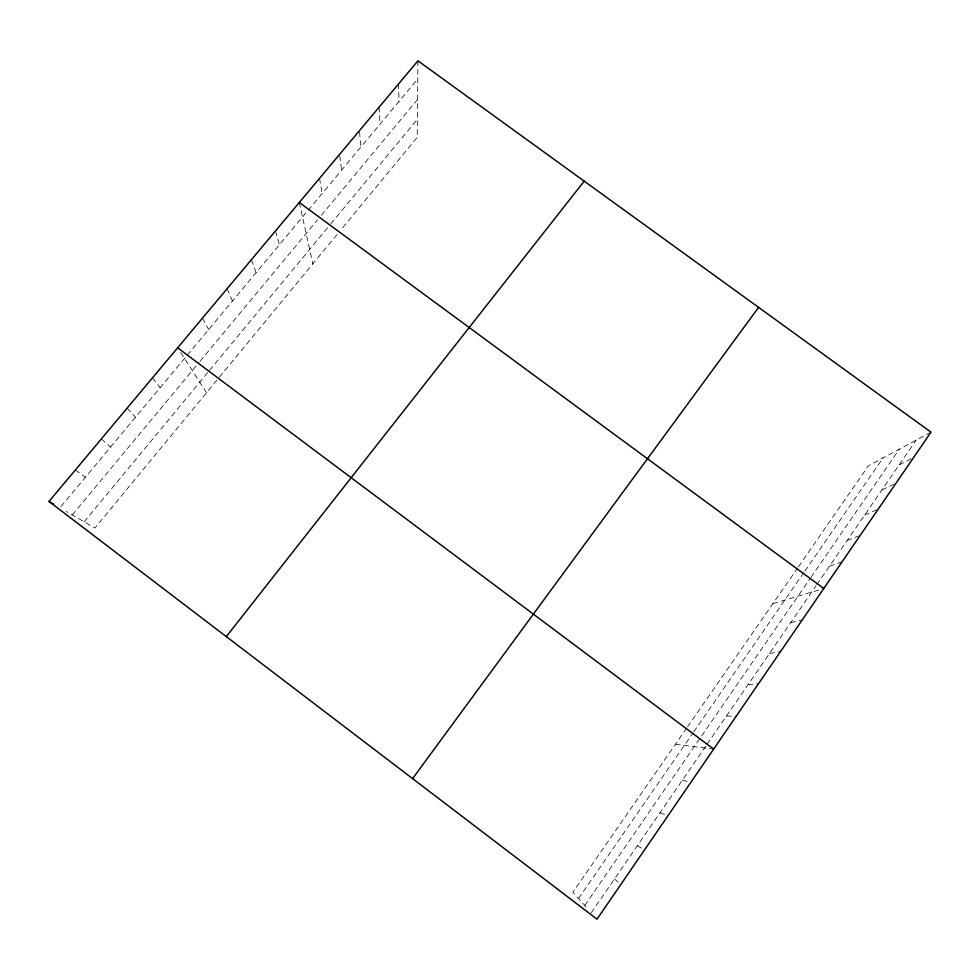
<?xml version="1.0" encoding="UTF-8"?>
<svg xmlns="http://www.w3.org/2000/svg" width="980" height="980" viewBox="0 0 980 980"><rect width="100%" height="100%" fill="white"/><g stroke="black" fill="none" stroke-linecap="round" stroke-linejoin="round"><path stroke-width="0.73" stroke-dasharray="4.9 3.68" d="M417.933 60.809L417.198 137.371L340.795 229.994M591.271 912.735L706.225 745.511M707.07 744.273L815.923 585.942M816.781 584.705L916.165 440.13M584.778 905.447L810.068 578.653M810.938 577.404L899.334 449.171M686.637 728.091L572.933 892.168L587.963 909.024M687.507 726.842L797.598 567.971M798.443 566.746L868.403 465.794L929.653 432.878M578.555 898.476L692.897 733.064M693.754 731.827L804.041 572.296M804.874 571.095L883.127 457.88M337.083 234.477L94.925 528.012L66.236 511.425M84.182 521.801L208.544 371.567M209.524 370.391L327.994 227.274M330.86 223.808L417.37 119.315M72.312 514.929L199.075 362.392M200.043 361.228L317.545 219.839M321.33 215.269L417.554 99.482M60.919 506.611L307.193 211.435M308.124 210.308L417.762 78.915M899.15 464.888L912.245 458.26M881.976 489.865L895.928 483.287M864.642 515.076L876.806 509.808M847.149 540.519L858.897 535.913M829.497 566.195L842.077 561.822M772.853 603.668L822.441 588.907M790.725 622.594L802.253 619.899M769.533 653.427L780.484 651.651M748.108 684.591L758.459 683.77M726.45 716.098L736.188 716.245M675.404 744.298L713.661 749.1M682.399 780.178L690.876 782.334M659.993 812.751L667.821 815.948M637.343 845.703L644.497 849.954M75.313 470.02L85.407 477.26M614.436 879.023L620.891 884.364M101.332 438.942L110.593 447.064M127.057 408.219L135.497 417.211M152.488 377.839L160.144 387.688M180.7 352.543L206.56 392.711M202.517 318.096L208.618 329.574M227.115 288.72L232.468 300.983M251.444 259.663L256.074 272.71M275.503 230.925L279.41 244.731M299.304 202.493L312.853 263.853M319.529 178.336L322.151 193.501M339.766 155.832L341.616 170.165M359.574 132.165L360.91 147.049M379.113 107.175L380.032 124.129M398.615 83.888L398.97 101.418"/><path stroke-width="1.47" d="M412.592 778.61L758.606 307.389M226.307 636.608L584.202 181.153M49 501.454L417.933 60.809L931 432.156L597.016 919.191L49 501.454L53.863 504.259M299.304 202.493L823.788 588.502M177.65 347.802L713.661 749.1"/></g></svg>
